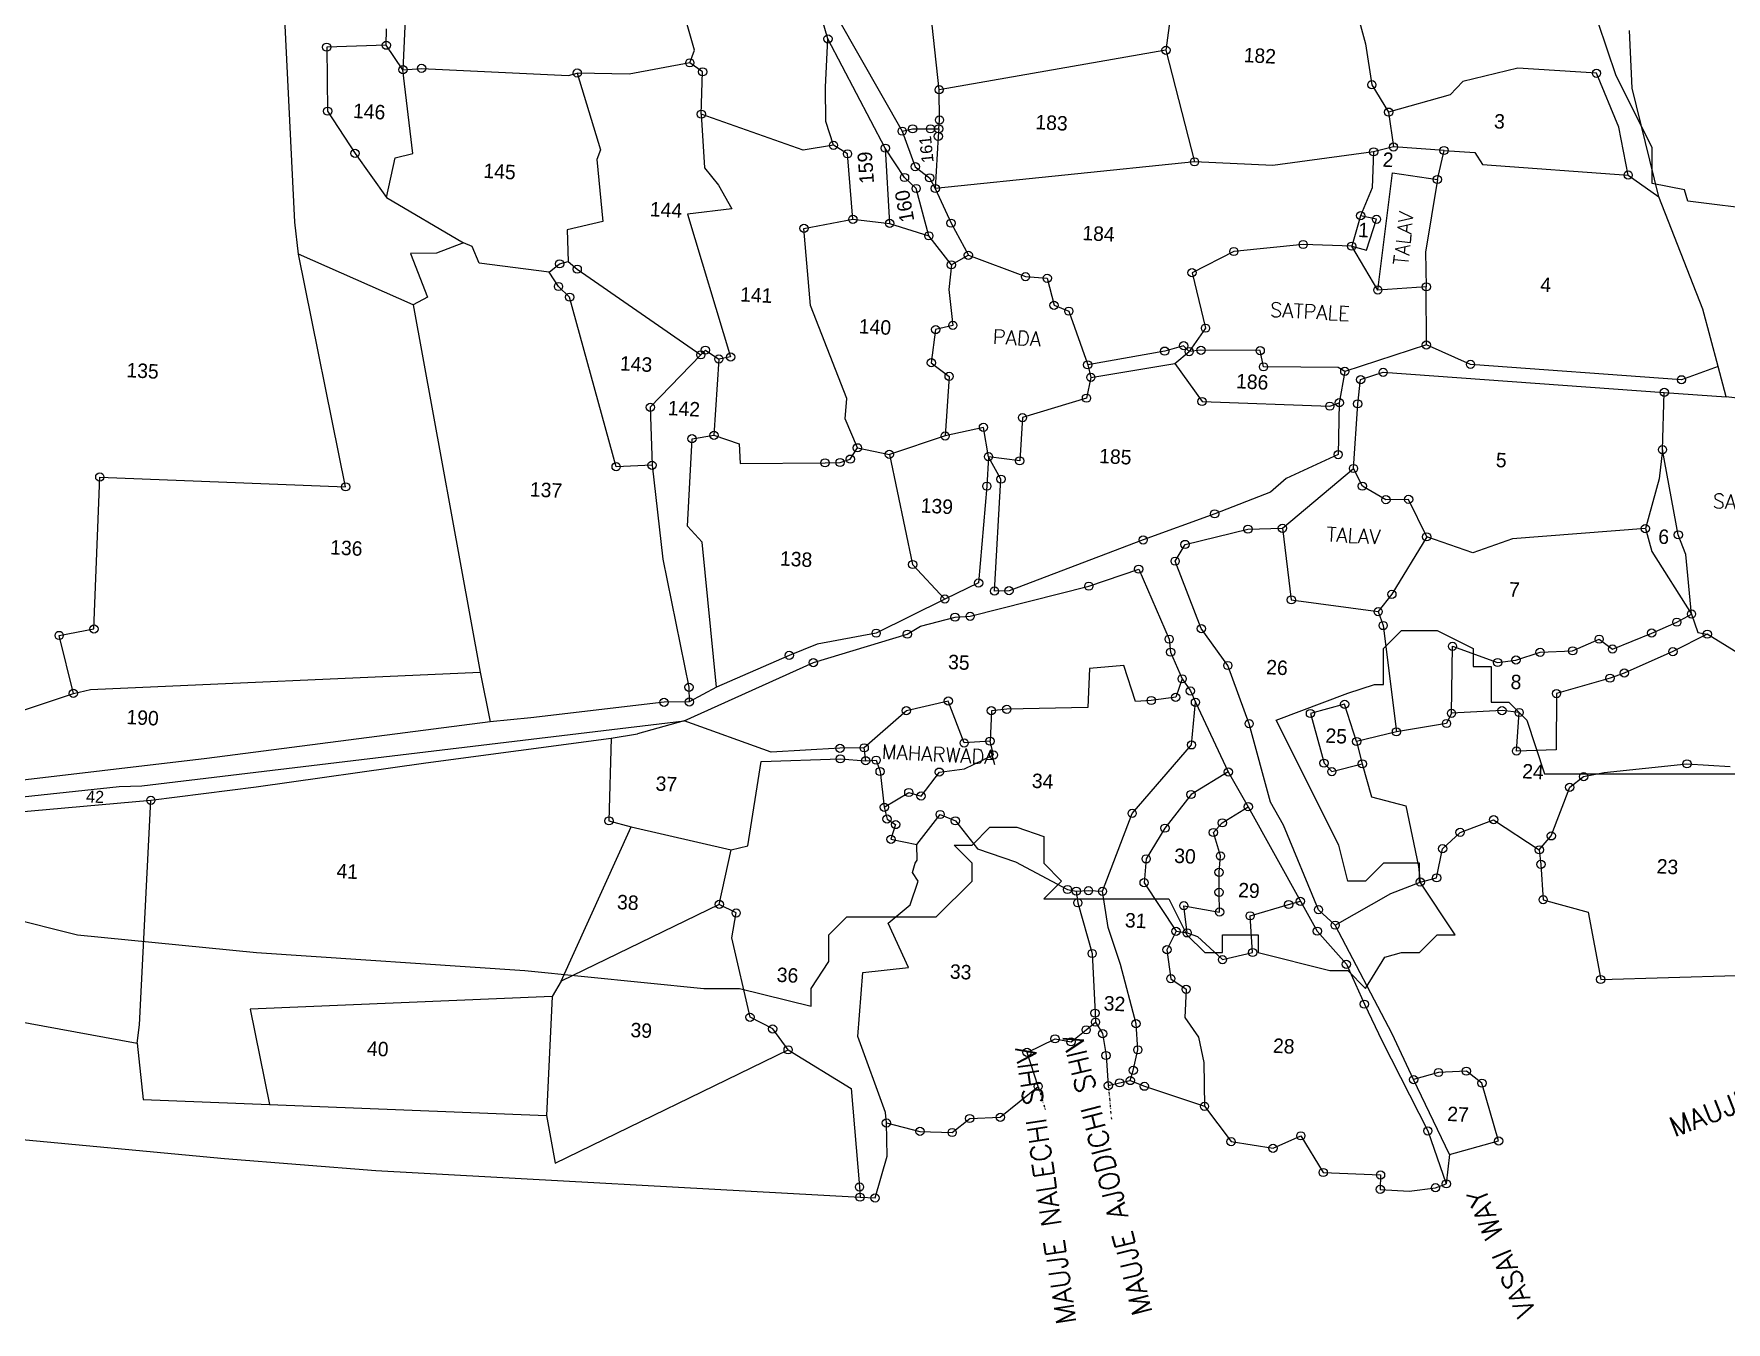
# Model space of a CAD drawing. Header units: metres. Extents: x 264236 to 267565, y 2149535 to 2151154.
# Drawn here: x 265689 to 266734, y 2149755 to 2150551 of the extents above; entities that cross this region are included whole.
import ezdxf

# ---------------------------------------------------------------- set-up
doc = ezdxf.new("R2010")
doc.units = ezdxf.units.M
doc.header["$LTSCALE"] = 0.3
doc.linetypes.add('DIVIDE', pattern=[1.25, 0.5, -0.25, 0, -0.25, 0, -0.25])
for name, color, linetype in [('OFF', 1, 'Continuous'), ('POLY_PARCEL', 6, 'Continuous'), ('POLY_ROAD', 30, 'Continuous'), ('POLY_WATER', 4, 'Continuous'), ('SYM_STONE', 1, 'Continuous'), ('TEXT_MAPIN', 7, 'Continuous'), ('TEXT_MAPOUT', 7, 'Continuous'), ('TEXT_PARCEL', 7, 'Continuous'), ('V_BOUND_LINE', 7, 'Continuous'), ('V_DIVIDE_LINE', 7, 'DIVIDE'), ('VILLAGE BOUNDRY', 1, 'Continuous')]:
    doc.layers.add(name, color=color, linetype=linetype)
doc.styles.get("Standard").update_dxf_attribs({"font": 'simplex.shx'})
doc.styles.add('TEXT_MAP', font='', dxfattribs={"height": 1.8})
doc.styles.get('TEXT_MAP').set_extended_font_data('Kruti Dev 050')

msp = doc.modelspace()

# ---------------------------------------------------------------- linework, layer by layer
at = {"layer": 'OFF'}
for p, q in [((265917.3, 2150528.5), (265907, 2150543.6)), ((266673.8, 2150463.4), (266692.7, 2150450)), ((266091, 2150126.4), (266062.2, 2150118.3)), ((266144.7, 2150107.1), (266091, 2150126.4)), ((266563.5, 2149858.5), (266561.5, 2149840.4))]:
    msp.add_line(p, q, dxfattribs=at)
at = {"layer": 'POLY_PARCEL'}
for p, q in [((266248.4, 2150516.1), (266238.3, 2150610.5)), ((266494.2, 2150609.4), (266511.5, 2150544.4)), ((266097.4, 2150540.5), (266084.8, 2150584.1)), ((265850.5, 2150434.3), (265844.3, 2150559.9)), ((266392.1, 2150568), (266388.4, 2150540.5)), ((266178.1, 2150517.6), (266179.7, 2150547.5)), ((265907, 2150543.6), (265870.2, 2150542.4)), ((265870.2, 2150542.4), (265870.8, 2150502.9)), ((266094.4, 2150532.7), (266097.4, 2150540.5)), ((266388.4, 2150540.5), (266248.4, 2150516.1)), ((266388.4, 2150540.5), (266406, 2150471.6)), ((266511.5, 2150544.4), (266515.5, 2150519.2)), ((265917.3, 2150528.5), (265928.8, 2150529.3)), ((265923.3, 2150476.7), (265917.3, 2150528.5)), ((265928.8, 2150529.3), (266019.5, 2150525)), ((266019.5, 2150525), (266024.9, 2150526.4)), ((266056.9, 2150525.8), (266024.9, 2150526.4)), ((266024.9, 2150526.4), (266039.3, 2150479.1)), ((266094.4, 2150532.7), (266056.9, 2150525.8)), ((266102.3, 2150527.2), (266094.4, 2150532.7)), ((266101.5, 2150501), (266102.3, 2150527.2)), ((266605.7, 2150529.4), (266571.6, 2150521.3)), ((266654.2, 2150526.3), (266605.7, 2150529.4)), ((266668, 2150493), (266654.2, 2150526.3)), ((266178.4, 2150496.4), (266178.1, 2150517.6)), ((266248.6, 2150497.4), (266248.4, 2150516.1)), ((266515.5, 2150519.2), (266525.9, 2150502.3)), ((266571.6, 2150521.3), (266563.8, 2150513)), ((266563.8, 2150513), (266525.9, 2150502.3)), ((265870.8, 2150502.9), (265887.7, 2150476.8)), ((266164.3, 2150478.8), (266101.5, 2150501)), ((266101.5, 2150501), (266103.4, 2150467.9)), ((266183.1, 2150481.8), (266178.4, 2150496.4)), ((266248.1, 2150492), (266248.6, 2150497.4)), ((266525.9, 2150502.3), (266528.9, 2150480.8)), ((266225.5, 2150490.5), (266232, 2150492)), ((266232, 2150492), (266243, 2150492)), ((266243, 2150492), (266248.1, 2150492)), ((266247.8, 2150487.3), (266246, 2150455.1)), ((266248.1, 2150492), (266247.8, 2150487.3)), ((266673.8, 2150463.4), (266668, 2150493)), ((265887.7, 2150476.8), (265907.1, 2150449.6)), ((265907.1, 2150449.6), (265912.4, 2150474)), ((265912.4, 2150474), (265923.3, 2150476.7)), ((266039.3, 2150479.1), (266037, 2150473)), ((266183.1, 2150481.8), (266164.3, 2150478.8)), ((266191.8, 2150476.5), (266183.1, 2150481.8)), ((266195.1, 2150436.1), (266191.8, 2150476.5)), ((266215.1, 2150480), (266217.8, 2150433.6)), ((266516.6, 2150477.8), (266454.4, 2150469.4)), ((266516.6, 2150477.8), (266515.7, 2150455.6)), ((266528.9, 2150480.8), (266516.6, 2150477.8)), ((266560.1, 2150478.6), (266528.9, 2150480.8)), ((266556, 2150460.7), (266560.1, 2150478.6)), ((266560.1, 2150478.6), (266579.1, 2150477.3)), ((266579.1, 2150477.3), (266583.8, 2150470)), ((266037, 2150473), (266040.8, 2150434.7)), ((266103.4, 2150467.9), (266112.1, 2150457.2)), ((266406, 2150471.6), (266246, 2150455.1)), ((266454.4, 2150469.4), (266406, 2150471.6)), ((266583.8, 2150470), (266673.8, 2150463.4)), ((266112.1, 2150457.2), (266120.3, 2150442.6)), ((266515.7, 2150455.6), (266508.6, 2150438.3)), ((265907.1, 2150449.6), (265954.6, 2150421.5)), ((266120.3, 2150442.6), (266093, 2150439.2)), ((265852.7, 2150414.5), (265850.5, 2150434.3)), ((266040.8, 2150434.7), (266018.6, 2150429.6)), ((266093, 2150439.2), (266119.6, 2150351.1)), ((266164.9, 2150430.5), (266195.1, 2150436.1)), ((266195.1, 2150436.1), (266217.8, 2150433.6)), ((266217.8, 2150433.6), (266242, 2150425.9)), ((266508.6, 2150438.3), (266503.1, 2150419.5)), ((266518.4, 2150436.1), (266508.6, 2150438.3)), ((266512.3, 2150417), (266518.4, 2150436.1)), ((266018.6, 2150429.6), (266019.3, 2150410)), ((266168.9, 2150382.9), (266164.9, 2150430.5)), ((265881.9, 2150270.9), (265852.7, 2150414.5)), ((265923.5, 2150383.3), (265852.7, 2150414.5)), ((265938, 2150415.1), (265922, 2150414.9)), ((265922, 2150414.9), (265932.5, 2150388)), ((265954.6, 2150421.5), (265938, 2150415.1)), ((265960.1, 2150419.3), (265954.6, 2150421.5)), ((265964.4, 2150409.1), (265960.1, 2150419.3)), ((266266.4, 2150413.9), (266301.7, 2150400.7)), ((266430.3, 2150416.2), (266404.5, 2150403.1)), ((266473.1, 2150420.5), (266430.3, 2150416.2)), ((266503.1, 2150419.5), (266473.1, 2150420.5)), ((266503.1, 2150419.5), (266512.3, 2150417)), ((266519.2, 2150392.4), (266503.1, 2150419.5)), ((266007.6, 2150403.5), (265964.4, 2150409.1)), ((266007.6, 2150403.5), (266014, 2150408.6)), ((266013.3, 2150394.6), (266007.6, 2150403.5)), ((266014, 2150408.6), (266019.3, 2150410)), ((266019.3, 2150410), (266024.9, 2150405.3)), ((266024.9, 2150405.3), (266101.2, 2150352.4)), ((266255.9, 2150408), (266254.4, 2150392.8)), ((266404.5, 2150403.1), (266412.8, 2150368.9)), ((266020.2, 2150388), (266013.3, 2150394.6)), ((266254.4, 2150392.8), (266256.8, 2150370.6)), ((266301.7, 2150400.7), (266315.1, 2150399.7)), ((266315.1, 2150399.7), (266319.3, 2150383)), ((266549.2, 2150358.5), (266549.1, 2150394.4)), ((265932.5, 2150388), (265923.5, 2150383.3)), ((265923.5, 2150383.3), (265964.9, 2150156.5)), ((266048.9, 2150283.3), (266020.2, 2150388)), ((266191.4, 2150325.5), (266168.9, 2150382.9)), ((266319.3, 2150383), (266328.4, 2150379.4)), ((266256.8, 2150370.6), (266246.2, 2150368)), ((266328.4, 2150379.4), (266340.1, 2150346.2)), ((266246.2, 2150368), (266243.5, 2150347.5)), ((266412.8, 2150368.9), (266402.7, 2150354.4)), ((266101.2, 2150352.4), (266070, 2150320)), ((266101.2, 2150352.4), (266104, 2150355.3)), ((266104, 2150355.3), (266112.3, 2150349.8)), ((266112.3, 2150349.8), (266109.3, 2150302.7)), ((266119.6, 2150351.1), (266112.3, 2150349.8)), ((266387.6, 2150354.7), (266340.1, 2150346.2)), ((266399.3, 2150358), (266387.6, 2150354.7)), ((266393.9, 2150347), (266402.7, 2150354.4)), ((266402.7, 2150354.4), (266399.3, 2150358)), ((266410, 2150355.2), (266402.7, 2150354.4)), ((266446.6, 2150355), (266410, 2150355.2)), ((266448.6, 2150345), (266446.6, 2150355)), ((266243.5, 2150347.5), (266254.5, 2150339.1)), ((266254.5, 2150339.1), (266252.1, 2150302.3)), ((266342, 2150338.5), (266339.3, 2150325.6)), ((266340.1, 2150346.2), (266342, 2150338.5)), ((266342, 2150338.5), (266393.9, 2150347)), ((266393.9, 2150347), (266410.7, 2150323.6)), ((266494.7, 2150344.6), (266448.6, 2150345)), ((266498.8, 2150342.2), (266494.7, 2150344.6)), ((266070, 2150320), (266071.1, 2150284.2)), ((266190.4, 2150312.9), (266191.4, 2150325.5)), ((266339.3, 2150325.6), (266299.8, 2150313.6)), ((266410.7, 2150323.6), (266489.6, 2150320.7)), ((266489.6, 2150320.7), (266495.4, 2150322.8)), ((266197.9, 2150295), (266190.4, 2150312.9)), ((266275.7, 2150307.6), (266252.1, 2150302.3)), ((266278.8, 2150289.5), (266275.7, 2150307.6)), ((266299.8, 2150313.6), (266298.1, 2150286.9)), ((266093, 2150246.5), (266095.8, 2150300.6)), ((266095.8, 2150300.6), (266109.3, 2150302.7)), ((266109.3, 2150302.7), (266124.8, 2150297.4)), ((266124.8, 2150297.4), (266125.6, 2150285.3)), ((266252.1, 2150302.3), (266217.6, 2150290.9)), ((266177.9, 2150285.7), (266187.2, 2150285.9)), ((266187.2, 2150285.9), (266193.5, 2150288)), ((266193.5, 2150288), (266197.9, 2150295)), ((266197.9, 2150295), (266217.6, 2150290.9)), ((266217.6, 2150290.9), (266232, 2150222.9)), ((266298.1, 2150286.9), (266278.8, 2150289.5)), ((266695, 2150293.8), (266693, 2150275.8)), ((265726.5, 2150183.1), (265730.1, 2150276.9)), ((265730.1, 2150276.9), (265881.9, 2150270.9)), ((266071.1, 2150284.2), (266048.9, 2150283.3)), ((266071.1, 2150284.2), (266077.7, 2150226.3)), ((266125.6, 2150285.3), (266177.9, 2150285.7)), ((266693, 2150275.8), (266684.4, 2150245.1)), ((266102.1, 2150236.7), (266093, 2150246.5)), ((266684.4, 2150245.1), (266602.3, 2150238.8)), ((266684.4, 2150245.1), (266688.3, 2150230.9)), ((266110.8, 2150147.1), (266102.1, 2150236.7)), ((266577.9, 2150230.2), (266549.4, 2150240)), ((266602.3, 2150238.8), (266577.9, 2150230.2)), ((266077.7, 2150226.3), (266093.9, 2150147.1)), ((266688.3, 2150230.9), (266712.9, 2150192.3)), ((266232, 2150222.9), (266251.9, 2150201.6)), ((266519.4, 2150193.8), (266522.5, 2150185.2)), ((266703.8, 2150187.3), (266712.9, 2150192.3)), ((265705, 2150179.1), (265726.5, 2150183.1)), ((266522.5, 2150185.2), (266530.7, 2150119.6)), ((266688.3, 2150180.6), (266703.8, 2150187.3)), ((265713.8, 2150143.3), (265705, 2150179.1)), ((266564.7, 2150131), (266565.3, 2150172.4)), ((266565.3, 2150172.4), (266593.2, 2150162.4)), ((266639.5, 2150169.6), (266655.9, 2150176.8)), ((266655.9, 2150176.8), (266664.1, 2150170.7)), ((266664.1, 2150170.7), (266688.3, 2150180.6)), ((266722.6, 2150179.9), (266701.4, 2150169.1)), ((266362.4, 2150160.6), (266341.2, 2150158.6)), ((266369.6, 2150138.2), (266362.4, 2150160.6)), ((266593.2, 2150162.4), (266604.5, 2150163.9)), ((266604.5, 2150163.9), (266619.4, 2150168.7)), ((266619.4, 2150168.7), (266639.5, 2150169.6)), ((266701.4, 2150169.1), (266671.4, 2150155.9)), ((265724.4, 2150145.8), (265964.9, 2150156.5)), ((265964.9, 2150156.5), (265971.1, 2150125.7)), ((266341.2, 2150158.6), (266340.2, 2150134.7)), ((266398.4, 2150152.3), (266394.4, 2150140.9)), ((266662.6, 2150152.7), (266629.5, 2150143.2)), ((266671.4, 2150155.9), (266662.6, 2150152.7)), ((265644.1, 2150120.1), (265713.8, 2150143.3)), ((265713.8, 2150143.3), (265724.4, 2150145.8)), ((266093.9, 2150147.1), (266094.1, 2150138)), ((266394.4, 2150140.9), (266379.3, 2150138.9)), ((266629.5, 2150143.2), (266629.4, 2150108.4)), ((266228.1, 2150132.6), (266202.1, 2150109.7)), ((266254, 2150138.6), (266228.1, 2150132.6)), ((266263.8, 2150112.7), (266254, 2150138.6)), ((266280.6, 2150132.6), (266279.8, 2150113.8)), ((266290.1, 2150133.5), (266280.6, 2150132.6)), ((266340.2, 2150134.7), (266290.1, 2150133.5)), ((266379.3, 2150138.9), (266369.6, 2150138.2)), ((266404.2, 2150111.5), (266406.6, 2150137.8)), ((266498.7, 2150136.6), (266477.6, 2150130.9)), ((266477.6, 2150130.9), (266486, 2150100.2)), ((266506.1, 2150113.6), (266498.7, 2150136.6)), ((266564.7, 2150131), (266561.6, 2150124.7)), ((266595.9, 2150132.7), (266564.7, 2150131)), ((266606.5, 2150131.5), (266595.9, 2150132.7)), ((266604.8, 2150107.7), (266606.5, 2150131.5)), ((266530.7, 2150119.6), (266506.1, 2150113.6)), ((266561.6, 2150124.7), (266530.7, 2150119.6)), ((265931.5, 2150100.5), (266045.9, 2150115.7)), ((266045.9, 2150115.7), (266044.5, 2150064.6)), ((266045.9, 2150115.7), (266062.2, 2150118.3)), ((266187.1, 2150109.4), (266144.7, 2150107.1)), ((266202.1, 2150109.7), (266187.1, 2150109.4)), ((266203, 2150101.7), (266202.1, 2150109.7)), ((266279.8, 2150113.8), (266263.8, 2150112.7)), ((266281.9, 2150105.3), (266279.8, 2150113.8)), ((266367.5, 2150069.2), (266404.2, 2150111.5)), ((266506.1, 2150113.6), (266509.6, 2150099.8)), ((266629.4, 2150108.4), (266604.8, 2150107.7)), ((265826.6, 2150085.7), (265931.5, 2150100.5)), ((266130.2, 2150049.1), (266138.4, 2150101.3)), ((266138.4, 2150101.3), (266187.3, 2150102.9)), ((266187.3, 2150102.9), (266203, 2150101.7)), ((266203, 2150101.7), (266209.5, 2150102.1)), ((266209.5, 2150102.1), (266211.9, 2150095.1)), ((266264, 2150096.7), (266281.9, 2150105.3)), ((266486, 2150100.2), (266490.8, 2150095)), ((266490.8, 2150095), (266509.6, 2150099.8)), ((266509.6, 2150099.8), (266515.3, 2150079.4)), ((266658.9, 2150094.5), (266710.1, 2150099.8)), ((266710.1, 2150099.8), (266736.8, 2150098.2)), ((266211.9, 2150095.1), (266214.5, 2150073)), ((266237.2, 2150079.9), (266248.5, 2150094.7)), ((266248.5, 2150094.7), (266264, 2150096.7)), ((266426.9, 2150094.8), (266403.9, 2150080.9)), ((266637.7, 2150085.3), (266646.3, 2150091.9)), ((266646.3, 2150091.9), (266658.9, 2150094.5)), ((265550.2, 2150058.6), (265761.6, 2150077.3)), ((265754.7, 2149938.6), (265761.6, 2150077.3)), ((265761.6, 2150077.3), (265826.6, 2150085.7)), ((266214.5, 2150073), (266229.6, 2150082.1)), ((266229.6, 2150082.1), (266237.2, 2150079.9)), ((266403.9, 2150080.9), (266387.8, 2150060.1)), ((266515.3, 2150079.4), (266536.4, 2150073.8)), ((266626.3, 2150055.3), (266637.7, 2150085.3)), ((266214.5, 2150073), (266216.2, 2150065.7)), ((266234.6, 2150050), (266249, 2150068.5)), ((266249, 2150068.5), (266258.4, 2150064.6)), ((266349.2, 2150021.1), (266367.5, 2150069.2)), ((266423.2, 2150063.4), (266439.2, 2150073.3)), ((266536.4, 2150073.8), (266544.3, 2150036.4)), ((266015, 2149965.5), (266058.1, 2150060.8)), ((266044.5, 2150064.6), (266058.1, 2150060.8)), ((266058.1, 2150060.8), (266119.9, 2150046.6)), ((266216.2, 2150065.7), (266221.5, 2150062.3)), ((266221.5, 2150062.3), (266218.6, 2150053.2)), ((266258.4, 2150064.6), (266272, 2150047.4)), ((266387.8, 2150060.1), (266376.2, 2150041.1)), ((266417.7, 2150057.4), (266423.2, 2150063.4)), ((266422.1, 2150042.9), (266417.7, 2150057.4)), ((266112.6, 2150013), (266119.9, 2150046.6)), ((266119.9, 2150046.6), (266130.2, 2150049.1)), ((266218.6, 2150053.2), (266234.6, 2150050)), ((266234.7, 2150040.3), (266234.6, 2150050)), ((266272, 2150047.4), (266295.6, 2150039.3)), ((266618.9, 2150046.7), (266626.3, 2150055.3)), ((266231.9, 2150032.6), (266233.5, 2150038.4)), ((266233.5, 2150038.4), (266234.7, 2150040.3)), ((266295.6, 2150039.3), (266327.6, 2150022.2)), ((266376.2, 2150041.1), (266374.9, 2150026.4)), ((266421.2, 2150032.8), (266422.1, 2150042.9)), ((266544.3, 2150036.4), (266545.4, 2150026.8)), ((266230.5, 2150012.8), (266235.4, 2150027.3)), ((266235.4, 2150027.3), (266231.9, 2150032.6)), ((266374.9, 2150026.4), (266394.6, 2149996.4)), ((266421.2, 2150020.5), (266421.2, 2150032.8)), ((266327.6, 2150022.2), (266333, 2150021.2)), ((266333, 2150021.2), (266340.6, 2150021.5)), ((266333, 2150021.2), (266334, 2150014)), ((266340.6, 2150021.5), (266349.2, 2150021.1)), ((266352.8, 2149998.7), (266349.2, 2150021.1)), ((266421.5, 2150008.3), (266421.2, 2150020.5)), ((266464.1, 2150012.9), (266471.4, 2150014.9)), ((266112.6, 2150013), (266015, 2149965.5)), ((266123, 2150007.7), (266112.6, 2150013)), ((266120.3, 2149992.3), (266123, 2150007.7)), ((266216.8, 2150001.4), (266230.5, 2150012.8)), ((266334, 2150014), (266342.8, 2149982.7)), ((266401.5, 2149995.4), (266399.4, 2150012.2)), ((266399.4, 2150012.2), (266421.5, 2150008.3)), ((266440.4, 2150005.9), (266464.1, 2150012.9)), ((266441.9, 2149983.3), (266440.4, 2150005.9)), ((266229.5, 2149974), (266216.8, 2150001.4)), ((266360.4, 2149975.9), (266352.8, 2149998.7)), ((266394.6, 2149996.4), (266389, 2149985)), ((266394.6, 2149996.4), (266401.5, 2149995.4)), ((266401.5, 2149995.4), (266407.8, 2149993.2)), ((266131.6, 2149943.3), (266120.3, 2149992.3)), ((266389, 2149985), (266391.4, 2149967.1)), ((266407.8, 2149993.2), (266423.3, 2149978.9)), ((266423.3, 2149978.9), (266441.9, 2149983.3)), ((266201.2, 2149971), (266229.5, 2149974)), ((266342.8, 2149982.7), (266344.6, 2149945.8)), ((266369.9, 2149939.3), (266360.4, 2149975.9)), ((265561, 2149962.7), (265753.2, 2149927.3)), ((266015, 2149965.5), (266009.5, 2149956.2)), ((266198.1, 2149931.4), (266201.2, 2149971)), ((266391.4, 2149967.1), (266400.9, 2149960.6)), ((266009.5, 2149956.2), (265823, 2149948.2)), ((266009.5, 2149956.2), (266005.9, 2149882.7)), ((266400.9, 2149960.6), (266400, 2149943.2)), ((265823, 2149948.2), (265834.8, 2149889.5)), ((266145.6, 2149936.1), (266131.6, 2149943.3)), ((266344.6, 2149945.8), (266344.9, 2149940.3)), ((266400, 2149943.2), (266408.5, 2149931)), ((265753.2, 2149927.3), (265754.7, 2149938.6)), ((266155.1, 2149923.2), (266145.6, 2149936.1)), ((266215.3, 2149884.5), (266198.1, 2149931.4)), ((266371, 2149923.2), (266369.9, 2149939.3)), ((266408.5, 2149931), (266411.8, 2149915.3)), ((265753.2, 2149927.3), (265756.9, 2149892.5)), ((266011.3, 2149853.2), (266155.1, 2149923.2)), ((266155.1, 2149923.2), (266194.1, 2149899.2)), ((266368.2, 2149910.5), (266371, 2149923.2)), ((266366.4, 2149904.2), (266368.2, 2149910.5)), ((266411.8, 2149915.3), (266412.2, 2149888.3)), ((265756.9, 2149892.5), (265834.8, 2149889.5)), ((265834.8, 2149889.5), (266005.9, 2149882.7)), ((266194.1, 2149899.2), (266199.2, 2149838.5)), ((266005.9, 2149882.7), (266011.3, 2149853.2)), ((266215.8, 2149878), (266215.3, 2149884.5)), ((266199.2, 2149838.5), (266199.5, 2149832.2))]:
    msp.add_line(p, q, dxfattribs=at)
at = {"layer": 'POLY_ROAD'}
for p, q in [((265921.6, 2150626.6), (265917.3, 2150528.5)), ((266179.7, 2150547.5), (266158, 2150623)), ((266186.3, 2150559.5), (266225.5, 2150490.5)), ((265907, 2150543.6), (265907.2, 2150553.8)), ((266215.1, 2150480), (266179.7, 2150547.5)), ((266225.5, 2150490.5), (266233.6, 2150468.6)), ((266227, 2150461.9), (266215.1, 2150480)), ((266233.6, 2150468.6), (266242.5, 2150461.7)), ((266234.2, 2150455.1), (266227, 2150461.9)), ((266242, 2150425.9), (266234.2, 2150455.1)), ((266242.5, 2150461.7), (266246, 2150455.1)), ((266246, 2150455.1), (266255.7, 2150433.7)), ((266255.7, 2150433.7), (266266.4, 2150413.9)), ((266255.9, 2150408), (266242, 2150425.9)), ((266266.4, 2150413.9), (266255.9, 2150408)), ((266549.2, 2150358.5), (266498.8, 2150342.2)), ((266576.4, 2150346.5), (266549.2, 2150358.5)), ((266498.8, 2150342.2), (266495.4, 2150322.8)), ((266508.6, 2150337.1), (266522.5, 2150341.6)), ((266522.5, 2150341.6), (266696.1, 2150329.2)), ((266706.7, 2150337), (266576.4, 2150346.5)), ((266729.3, 2150345.1), (266706.7, 2150337)), ((266506.8, 2150322.1), (266508.6, 2150337.1)), ((266495.4, 2150322.8), (266494.7, 2150290.8)), ((266504.2, 2150282.2), (266506.8, 2150322.1)), ((266278.8, 2150289.5), (266277.8, 2150271.3)), ((266286.5, 2150275.6), (266278.8, 2150289.5)), ((266494.7, 2150290.8), (266462.6, 2150276)), ((266282.5, 2150206.5), (266286.5, 2150275.6)), ((266462.6, 2150276), (266452.9, 2150267.5)), ((266277.8, 2150271.3), (266272.7, 2150211.5)), ((266452.9, 2150267.5), (266418.5, 2150254.2)), ((266418.5, 2150254.2), (266374.3, 2150238.1)), ((266400.2, 2150235.3), (266439, 2150244.7)), ((266439, 2150244.7), (266460.3, 2150245.3)), ((266374.3, 2150238.1), (266291.5, 2150206.7)), ((266394.1, 2150225), (266400.2, 2150235.3)), ((266410.2, 2150183.3), (266394.1, 2150225)), ((266340.8, 2150209.5), (266371.6, 2150220)), ((266371.6, 2150220), (266390.4, 2150176.8)), ((266272.7, 2150211.5), (266251.9, 2150201.6)), ((266267.5, 2150190.9), (266340.8, 2150209.5)), ((266291.5, 2150206.7), (266282.5, 2150206.5)), ((266251.9, 2150201.6), (266209.5, 2150180.5)), ((266228.7, 2150179.9), (266236.9, 2150184.9)), ((266236.9, 2150184.9), (266258.2, 2150190.4)), ((266258.2, 2150190.4), (266267.5, 2150190.9)), ((266426.6, 2150160.5), (266410.2, 2150183.3)), ((266173, 2150173.8), (266155.8, 2150166.8)), ((266170.7, 2150162.3), (266228.7, 2150179.9)), ((266209.5, 2150180.5), (266173, 2150173.8)), ((266390.4, 2150176.8), (266391.3, 2150168.8)), ((266091, 2150126.4), (266170.7, 2150162.3)), ((266155.8, 2150166.8), (266110.8, 2150147.1)), ((266391.3, 2150168.8), (266398.4, 2150152.3)), ((266398.4, 2150152.3), (266403.5, 2150144.8)), ((266439.8, 2150124.6), (266426.6, 2150160.5)), ((266110.8, 2150147.1), (266094.1, 2150138)), ((266403.5, 2150144.8), (266406.6, 2150137.8)), ((266078.5, 2150137.8), (265996.2, 2150128.3)), ((266094.1, 2150138), (266078.5, 2150137.8)), ((266406.6, 2150137.8), (266426.9, 2150094.8)), ((265756.1, 2150086.2), (266091, 2150126.4)), ((265971.1, 2150125.7), (265796.3, 2150103)), ((265996.2, 2150128.3), (265971.1, 2150125.7)), ((266453, 2150076.1), (266439.8, 2150124.6)), ((265796.3, 2150103), (265545.2, 2150073.7)), ((266426.9, 2150094.8), (266439.2, 2150073.3)), ((265549.2, 2150065.1), (265742, 2150085.9)), ((265742, 2150085.9), (265756.1, 2150086.2)), ((266439.2, 2150073.3), (266471.4, 2150014.9)), ((266460.9, 2150062), (266453, 2150076.1)), ((266482.6, 2150009.7), (266460.9, 2150062)), ((266471.4, 2150014.9), (266481.8, 2149996.5)), ((266492.9, 2150000.2), (266482.6, 2150009.7)), ((266481.8, 2149996.5), (266499.8, 2149976)), ((266499.8, 2149976), (266510.9, 2149951.4)), ((266510.9, 2149951.4), (266521.8, 2149928.5)), ((266521.8, 2149928.5), (266550.1, 2149873.1)), ((266563.5, 2149858.5), (266541.3, 2149904.8)), ((266550.1, 2149873.1), (266561.5, 2149840.4))]:
    msp.add_line(p, q, dxfattribs=at)
at = {"layer": 'POLY_WATER'}
for p, q in [((266519.2, 2150392.4), (266528.3, 2150464.8)), ((266528.3, 2150464.8), (266556, 2150460.7)), ((266556, 2150460.7), (266548.6, 2150415.8)), ((266548.6, 2150415.8), (266549.1, 2150394.4)), ((266549.1, 2150394.4), (266519.2, 2150392.4)), ((266695, 2150293.8), (266696.1, 2150329.2)), ((266696.1, 2150329.2), (266734.2, 2150326.5)), ((266704.7, 2150241.2), (266695, 2150293.8)), ((266460.3, 2150245.3), (266504.2, 2150282.2)), ((266509.7, 2150271.3), (266504.2, 2150282.2)), ((266524.2, 2150262.9), (266509.7, 2150271.3)), ((266538.2, 2150263.1), (266524.2, 2150262.9)), ((266549.4, 2150240), (266538.2, 2150263.1)), ((266460.3, 2150245.3), (266465.8, 2150201.1)), ((266549.4, 2150240), (266527.9, 2150204.5)), ((266709.4, 2150229), (266704.7, 2150241.2)), ((266712.9, 2150192.3), (266709.4, 2150229)), ((266527.9, 2150204.5), (266519.4, 2150193.8)), ((266465.8, 2150201.1), (266519.4, 2150193.8)), ((266712.9, 2150192.3), (266716.8, 2150180.9)), ((266716.8, 2150180.9), (266722.6, 2150179.9)), ((266764.3, 2150154), (266722.6, 2150179.9))]:
    msp.add_line(p, q, dxfattribs=at)
at = {"layer": 'SYM_STONE'}
for centre in [(266179.7, 2150547.5), (265870.2, 2150542.4), (265907, 2150543.6), (266388.4, 2150540.5), (265917.3, 2150528.5), (265928.8, 2150529.3), (266024.9, 2150526.4), (266094.4, 2150532.7), (266102.3, 2150527.2), (266654.2, 2150526.3), (266248.4, 2150516.1), (266515.5, 2150519.2), (265870.8, 2150502.9), (266101.5, 2150501), (266248.6, 2150497.4), (266525.9, 2150502.3), (266225.5, 2150490.5), (266232, 2150492), (266243, 2150492), (266247.8, 2150487.3), (266248.1, 2150492), (265887.7, 2150476.8), (266183.1, 2150481.8), (266191.8, 2150476.5), (266215.1, 2150480), (266406, 2150471.6), (266516.6, 2150477.8), (266528.9, 2150480.8), (266560.1, 2150478.6), (266227, 2150461.9), (266233.6, 2150468.6), (266242.5, 2150461.7), (266673.8, 2150463.4), (266234.2, 2150455.1), (266246, 2150455.1), (266556, 2150460.7), (266164.9, 2150430.5), (266195.1, 2150436.1), (266217.8, 2150433.6), (266255.7, 2150433.7), (266508.6, 2150438.3), (266518.4, 2150436.1), (266242, 2150425.9), (266473.1, 2150420.5), (266503.1, 2150419.5), (266266.4, 2150413.9), (266430.3, 2150416.2), (266014, 2150408.6), (266024.9, 2150405.3), (266255.9, 2150408), (266301.7, 2150400.7), (266315.1, 2150399.7), (266404.5, 2150403.1), (266013.3, 2150394.6), (266020.2, 2150388), (266519.2, 2150392.4), (266549.1, 2150394.4), (266319.3, 2150383), (266328.4, 2150379.4), (266246.2, 2150368), (266256.8, 2150370.6), (266412.8, 2150368.9), (266399.3, 2150358), (266549.2, 2150358.5), (266101.2, 2150352.4), (266104, 2150355.3), (266112.3, 2150349.8), (266119.6, 2150351.1), (266243.5, 2150347.5), (266340.1, 2150346.2), (266387.6, 2150354.7), (266402.7, 2150354.4), (266410, 2150355.2), (266446.6, 2150355), (266576.4, 2150346.5), (266254.5, 2150339.1), (266342, 2150338.5), (266448.6, 2150345), (266498.8, 2150342.2), (266508.6, 2150337.1), (266522.5, 2150341.6), (266706.7, 2150337), (266339.3, 2150325.6), (266696.1, 2150329.2), (266070, 2150320), (266410.7, 2150323.6), (266489.6, 2150320.7), (266495.4, 2150322.8), (266506.8, 2150322.1), (266275.7, 2150307.6), (266299.8, 2150313.6), (266095.8, 2150300.6), (266109.3, 2150302.7), (266197.9, 2150295), (266252.1, 2150302.3), (266071.1, 2150284.2), (266177.9, 2150285.7), (266187.2, 2150285.9), (266193.5, 2150288), (266217.6, 2150290.9), (266278.8, 2150289.5), (266298.1, 2150286.9), (266494.7, 2150290.8), (266695, 2150293.8), (265730.1, 2150276.9), (266048.9, 2150283.3), (266286.5, 2150275.6), (266504.2, 2150282.2), (265881.9, 2150270.9), (266277.8, 2150271.3), (266509.7, 2150271.3), (266524.2, 2150262.9), (266538.2, 2150263.1), (266418.5, 2150254.2), (266439, 2150244.7), (266460.3, 2150245.3), (266684.4, 2150245.1), (266374.3, 2150238.1), (266400.2, 2150235.3), (266549.4, 2150240), (266704.7, 2150241.2), (266232, 2150222.9), (266394.1, 2150225), (266272.7, 2150211.5), (266371.6, 2150220), (266251.9, 2150201.6), (266282.5, 2150206.5), (266291.5, 2150206.7), (266340.8, 2150209.5), (266465.8, 2150201.1), (266527.9, 2150204.5), (266258.2, 2150190.4), (266267.5, 2150190.9), (266519.4, 2150193.8), (266712.9, 2150192.3), (265705, 2150179.1), (265726.5, 2150183.1), (266209.5, 2150180.5), (266228.7, 2150179.9), (266410.2, 2150183.3), (266522.5, 2150185.2), (266688.3, 2150180.6), (266703.8, 2150187.3), (266722.6, 2150179.9), (266390.4, 2150176.8), (266391.3, 2150168.8), (266565.3, 2150172.4), (266619.4, 2150168.7), (266639.5, 2150169.6), (266655.9, 2150176.8), (266664.1, 2150170.7), (266701.4, 2150169.1), (266155.8, 2150166.8), (266170.7, 2150162.3), (266426.6, 2150160.5), (266593.2, 2150162.4), (266604.5, 2150163.9), (266398.4, 2150152.3), (266662.6, 2150152.7), (266671.4, 2150155.9), (265713.8, 2150143.3), (266078.5, 2150137.8), (266093.9, 2150147.1), (266094.1, 2150138), (266254, 2150138.6), (266379.3, 2150138.9), (266394.4, 2150140.9), (266403.5, 2150144.8), (266406.6, 2150137.8), (266629.5, 2150143.2), (266228.1, 2150132.6), (266280.6, 2150132.6), (266290.1, 2150133.5), (266477.6, 2150130.9), (266498.7, 2150136.6), (266564.7, 2150131), (266595.9, 2150132.7), (266606.5, 2150131.5), (266439.8, 2150124.6), (266530.7, 2150119.6), (266561.6, 2150124.7), (266187.1, 2150109.4), (266202.1, 2150109.7), (266263.8, 2150112.7), (266279.8, 2150113.8), (266404.2, 2150111.5), (266506.1, 2150113.6), (266604.8, 2150107.7), (266187.3, 2150102.9), (266203, 2150101.7), (266209.5, 2150102.1), (266281.9, 2150105.3), (266486, 2150100.2), (266509.6, 2150099.8), (266710.1, 2150099.8), (266211.9, 2150095.1), (266248.5, 2150094.7), (266426.9, 2150094.8), (266490.8, 2150095), (266637.7, 2150085.3), (266646.3, 2150091.9), (265761.6, 2150077.3), (266229.6, 2150082.1), (266237.2, 2150079.9), (266403.9, 2150080.9), (266044.5, 2150064.6), (266214.5, 2150073), (266216.2, 2150065.7), (266249, 2150068.5), (266258.4, 2150064.6), (266367.5, 2150069.2), (266439.2, 2150073.3), (266590.7, 2150065.3), (266221.5, 2150062.3), (266387.8, 2150060.1), (266417.7, 2150057.4), (266423.2, 2150063.4), (266570, 2150057.5), (266626.3, 2150055.3), (266218.6, 2150053.2), (266559.2, 2150047.4), (266618.9, 2150046.7), (266376.2, 2150041.1), (266421.2, 2150032.8), (266422.1, 2150042.9), (266619.9, 2150037.7), (266327.6, 2150022.2), (266374.9, 2150026.4), (266545.4, 2150026.8), (266555.5, 2150029.4), (266112.6, 2150013), (266333, 2150021.2), (266334, 2150014), (266340.6, 2150021.5), (266349.2, 2150021.1), (266399.4, 2150012.2), (266421.2, 2150020.5), (266464.1, 2150012.9), (266471.4, 2150014.9), (266621.3, 2150015.9), (266123, 2150007.7), (266421.5, 2150008.3), (266440.4, 2150005.9), (266482.6, 2150009.7), (266394.6, 2149996.4), (266401.5, 2149995.4), (266481.8, 2149996.5), (266492.9, 2150000.2), (266342.8, 2149982.7), (266389, 2149985), (266441.9, 2149983.3), (266423.3, 2149978.9), (266499.8, 2149976), (266391.4, 2149967.1), (266400.9, 2149960.6), (266656.8, 2149966.6), (266510.9, 2149951.4), (266131.6, 2149943.3), (266344.6, 2149945.8), (266344.9, 2149940.3), (266369.9, 2149939.3), (266145.6, 2149936.1), (266319.9, 2149930), (266339.1, 2149935.5), (266349.3, 2149933.2), (266155.1, 2149923.2), (266302.6, 2149921.6), (266329.8, 2149928.1), (266351.4, 2149919.7), (266371, 2149923.2), (266368.2, 2149910.5), (266556.7, 2149909.2), (266573.9, 2149910), (266309.5, 2149900.6), (266352.8, 2149901.1), (266359.8, 2149902.8), (266366.4, 2149904.2), (266375.1, 2149900.7), (266541.3, 2149904.8), (266583.5, 2149902.6), (266412.2, 2149888.3), (266215.8, 2149878), (266267.2, 2149880.8), (266286.1, 2149881.5), (266236.5, 2149872.8), (266256.4, 2149872.1), (266428.6, 2149866.5), (266471.7, 2149870.1), (266550.1, 2149873.1), (266593.8, 2149866.9), (266454.5, 2149862.4), (266485.5, 2149847.4), (266520.9, 2149845.9), (266199.2, 2149838.5), (266520.7, 2149837), (266554.8, 2149838), (266561.5, 2149840.4), (266199.5, 2149832.2), (266208.8, 2149831.7)]:
    msp.add_circle(centre, 2.53, dxfattribs=at)
at = {"layer": 'V_BOUND_LINE'}
for p, q in [((266676.2, 2150517.1), (266674.6, 2150552.8)), ((266692.7, 2150450), (266676.2, 2150517.1)), ((266719.8, 2150380.7), (266692.7, 2150450)), ((266729.3, 2150345.1), (266719.8, 2150380.7)), ((266734.2, 2150326.5), (266729.3, 2150345.1)), ((266820.7, 2150315.9), (266734.2, 2150326.5)), ((266559.2, 2150047.4), (266570, 2150057.5)), ((266570, 2150057.5), (266590.7, 2150065.3)), ((266590.7, 2150065.3), (266618.9, 2150046.7)), ((266555.5, 2150029.4), (266559.2, 2150047.4)), ((266618.9, 2150046.7), (266619.9, 2150037.7)), ((266619.9, 2150037.7), (266621.3, 2150015.9)), ((266527.3, 2150019.7), (266545.4, 2150026.8)), ((266545.4, 2150026.8), (266555.5, 2150029.4)), ((266492.9, 2150000.2), (266527.3, 2150019.7)), ((266621.3, 2150015.9), (266649, 2150008.2)), ((266649, 2150008.2), (266656.8, 2149966.6)), ((266528, 2149933), (266492.9, 2150000.2)), ((266656.8, 2149966.6), (266740.5, 2149969.1)), ((266329.8, 2149928.1), (266339.1, 2149935.5)), ((266339.1, 2149935.5), (266344.9, 2149940.3)), ((266344.9, 2149940.3), (266349.3, 2149933.2)), ((266349.3, 2149933.2), (266351.4, 2149919.7)), ((266541.3, 2149904.8), (266528, 2149933)), ((266302.6, 2149921.6), (266319.9, 2149930)), ((266309.5, 2149900.6), (266302.6, 2149921.6)), ((266319.9, 2149930), (266329.8, 2149928.1)), ((266351.4, 2149919.7), (266352.8, 2149901.1)), ((266573.9, 2149910), (266556.7, 2149909.2)), ((266583.5, 2149902.6), (266573.9, 2149910)), ((266286.1, 2149881.5), (266309.5, 2149900.6)), ((266352.8, 2149901.1), (266359.8, 2149902.8)), ((266359.8, 2149902.8), (266366.4, 2149904.2)), ((266366.4, 2149904.2), (266375.1, 2149900.7)), ((266375.1, 2149900.7), (266412.2, 2149888.3)), ((266556.7, 2149909.2), (266541.3, 2149904.8)), ((266593.8, 2149866.9), (266583.5, 2149902.6)), ((266256.4, 2149872.1), (266267.2, 2149880.8)), ((266267.2, 2149880.8), (266286.1, 2149881.5)), ((266412.2, 2149888.3), (266428.6, 2149866.5)), ((265575, 2149877.9), (265807.2, 2149856)), ((266216.3, 2149857.5), (266215.8, 2149878)), ((266215.8, 2149878), (266236.5, 2149872.8)), ((266236.5, 2149872.8), (266256.4, 2149872.1)), ((266454.5, 2149862.4), (266471.7, 2149870.1)), ((266471.7, 2149870.1), (266485.5, 2149847.4)), ((266428.6, 2149866.5), (266454.5, 2149862.4)), ((266563.5, 2149858.5), (266593.8, 2149866.9)), ((265807.2, 2149856), (265900.5, 2149848.7)), ((265900.5, 2149848.7), (266199.5, 2149832.2)), ((266208.8, 2149831.7), (266216.3, 2149857.5)), ((266485.5, 2149847.4), (266520.9, 2149845.9)), ((266520.9, 2149845.9), (266520.7, 2149837)), ((266520.7, 2149837), (266538.6, 2149835.8)), ((266538.6, 2149835.8), (266554.8, 2149838)), ((266554.8, 2149838), (266561.5, 2149840.4)), ((266561.5, 2149840.4), (266561.5, 2149840.4)), ((266199.5, 2149832.2), (266208.8, 2149831.7))]:
    msp.add_line(p, q, dxfattribs=at)
at = {"layer": 'V_DIVIDE_LINE', "ltscale": 10}
for p, q in [((266309.5, 2149900.6), (266314, 2149885.9)), ((266352.8, 2149901.1), (266354.7, 2149880.4))]:
    msp.add_line(p, q, dxfattribs=at)
at = {"layer": 'VILLAGE BOUNDRY'}
for p, q in [((266666.4, 2150524.6), (266655.3, 2150557.7)), ((266688.5, 2150480.4), (266666.4, 2150524.6)), ((266688.5, 2150458.3), (266688.5, 2150480.4)), ((266708.6, 2150454.2), (266688.5, 2150458.3)), ((266710.6, 2150447.2), (266708.6, 2150454.2)), ((266799, 2150436.2), (266710.6, 2150447.2)), ((266522.8, 2150171), (266533.8, 2150182.1)), ((266533.8, 2150182.1), (266555.9, 2150182.1)), ((266555.9, 2150182.1), (266578, 2150171)), ((266522.8, 2150148.9), (266522.8, 2150171)), ((266578, 2150171), (266578, 2150160)), ((266578, 2150160), (266589.1, 2150160)), ((266589.1, 2150160), (266589.1, 2150137.9)), ((266456.5, 2150126.8), (266500.7, 2150143.4)), ((266500.7, 2150143.4), (266517.2, 2150148.9)), ((266517.2, 2150148.9), (266522.8, 2150148.9)), ((266589.1, 2150137.9), (266600.1, 2150137.9)), ((266600.1, 2150137.9), (266611.2, 2150126.8)), ((266495.2, 2150049.5), (266456.5, 2150126.8)), ((266611.2, 2150126.8), (266622.2, 2150093.7)), ((266622.2, 2150093.7), (266743.7, 2150093.7)), ((266268.7, 2150049.5), (266279.7, 2150060.6)), ((266279.7, 2150060.6), (266296.3, 2150060.6)), ((266296.3, 2150060.6), (266312.9, 2150055)), ((266268.7, 2150038.4), (266257.6, 2150049.5)), ((266257.6, 2150049.5), (266268.7, 2150049.5)), ((266312.9, 2150055), (266312.9, 2150038.4)), ((266500.7, 2150027.4), (266495.2, 2150049.5)), ((266268.7, 2150027.4), (266268.7, 2150038.4)), ((266312.9, 2150038.4), (266323.9, 2150027.4)), ((266522.8, 2150038.4), (266511.7, 2150027.4)), ((266544.9, 2150038.4), (266522.8, 2150038.4)), ((266544.9, 2150027.4), (266544.9, 2150038.4)), ((266246.6, 2150005.3), (266268.7, 2150027.4)), ((266323.9, 2150027.4), (266312.9, 2150016.4)), ((266511.7, 2150027.4), (266500.7, 2150027.4)), ((266567, 2149994.3), (266544.9, 2150027.4)), ((266312.9, 2150016.4), (266390.2, 2150016.4)), ((266390.2, 2150016.4), (266401.3, 2149994.3)), ((265672.1, 2150005.3), (265716.3, 2149994.3)), ((266180.3, 2149994.3), (266191.4, 2150005.3)), ((266191.4, 2150005.3), (266246.6, 2150005.3)), ((265716.3, 2149994.3), (265826.8, 2149983.2)), ((266180.3, 2149977.7), (266180.3, 2149994.3)), ((266401.3, 2149994.3), (266412.3, 2149983.2)), ((266423.4, 2149983.2), (266423.4, 2149994.3)), ((266423.4, 2149994.3), (266445.4, 2149994.3)), ((266445.4, 2149994.3), (266445.4, 2149983.2)), ((266544.9, 2149983.2), (266555.9, 2149994.3)), ((266555.9, 2149994.3), (266567, 2149994.3)), ((265826.8, 2149983.2), (265992.5, 2149972.2)), ((266412.3, 2149983.2), (266423.4, 2149983.2)), ((266445.4, 2149983.2), (266489.6, 2149972.2)), ((266523.5, 2149980.5), (266533.8, 2149983.2)), ((266533.8, 2149983.2), (266544.9, 2149983.2)), ((266169.3, 2149961.1), (266180.3, 2149977.7)), ((266511.7, 2149961.1), (266523.5, 2149980.5)), ((265992.5, 2149972.2), (266103, 2149961.1)), ((266489.6, 2149972.2), (266500.7, 2149972.2)), ((266500.7, 2149972.2), (266511.7, 2149961.1)), ((266103, 2149961.1), (266125.1, 2149961.1)), ((266125.1, 2149961.1), (266169.3, 2149950.1)), ((266169.3, 2149950.1), (266169.3, 2149961.1))]:
    msp.add_line(p, q, dxfattribs=at)

# ---------------------------------------------------------------- texts
at = {"layer": 'TEXT_MAPIN'}
for s, height, rotation, p in [('TALAV', 8.92, 84.0305, (266537.8, 2150407.4)), ('SATPALE', 8.92, 357.0461, (266452.4, 2150375.9)), ('PADA', 8.92, 357.0461, (266281.2, 2150359.2)), ('SATPALE TALE', 8.923, 357.0461, (266725.7, 2150257.8)), ('TALAV', 8.92, 357.0461, (266487.3, 2150237.2)), ('MAHARWADA', 8.92, 357.0461, (266212.7, 2150103))]:
    msp.add_text(s, height=height, rotation=rotation, dxfattribs=at).set_placement(p)
at = {"layer": 'TEXT_MAPOUT'}
for s, height, rotation, p in [('MAUJE NALECHI SHIV', 12.394, 21.3305, (266702.3, 2149869)), ('MAUJE NALECHI SHIV', 12.394, 98.4868, (266333.1, 2149754.7)), ('MAUJE AJODICHI SHIV', 12.394, 104.1443, (266380.1, 2149761.2)), ('VASAI WAY', 12.39, 112.4862, (266617.2, 2149761.2))]:
    msp.add_text(s, height=height, rotation=rotation, dxfattribs=at).set_placement(p)
at = {"layer": 'TEXT_PARCEL', "style": 'TEXT_MAP'}
for s, height, rotation, p in [('182', 8.92, 357.0461, (266436.2, 2150533.2)), ('146', 8.92, 357.0461, (265886.3, 2150498.7)), ('183', 8.92, 357.0461, (266307.6, 2150491.8)), ('3', 8.92, 357.0461, (266590.8, 2150492.3)), ('161', 7.44, 95.935, (266245, 2150471.4)), ('159', 8.92, 94.306, (266208.2, 2150458.4)), ('2', 8.92, 357.0461, (266522, 2150468.6)), ('145', 8.92, 357.0461, (265966.8, 2150461.7)), ('160', 8.92, 100.1499, (266233.1, 2150435.2)), ('144', 8.92, 357.0461, (266069.6, 2150438)), ('1', 8.92, 357.0461, (266506.9, 2150425.2)), ('184', 8.92, 357.0461, (266336.6, 2150423.3)), ('141', 8.92, 357.0461, (266125.3, 2150385.4)), ('4', 8.92, 357.0461, (266619.3, 2150391.4)), ('140', 8.92, 357.0461, (266198.6, 2150365.7)), ('143', 8.92, 357.0461, (266051.1, 2150342.8)), ('135', 8.92, 357.0461, (265746.4, 2150338.6)), ('186', 8.92, 357.0461, (266431.5, 2150331.8)), ('142', 8.92, 357.0461, (266080.6, 2150315.2)), ('185', 8.92, 357.0461, (266347, 2150285.6)), ('5', 8.92, 357.0461, (266591.9, 2150283.1)), ('137', 8.92, 357.0461, (265995.5, 2150265)), ('139', 8.92, 357.0461, (266236.8, 2150255)), ('6', 8.92, 357.0461, (266692.2, 2150235.8)), ('136', 8.92, 357.0461, (265872.2, 2150229.2)), ('138', 8.92, 357.0461, (266149.9, 2150222.3)), ('7', 8.92, 357.0461, (266600, 2150203.2)), ('35', 8.92, 357.0461, (266253.7, 2150158.4)), ('26', 8.92, 357.0461, (266450.1, 2150155.2)), ('8', 8.92, 357.0461, (266601, 2150146.1)), ('190', 8.92, 357.0461, (265746.4, 2150124.4)), ('25', 8.92, 357.0461, (266486.7, 2150112.9)), ('24', 8.92, 357.0461, (266608.2, 2150090.9)), ('37', 8.92, 357.0461, (266073.1, 2150083.3)), ('34', 8.92, 357.0461, (266305.4, 2150085)), ('42', 7.44, 357.0461, (265721.5, 2150076.1)), ('30', 8.92, 357.0461, (266393.3, 2150038.7)), ('41', 8.92, 357.0461, (265876.1, 2150029.3)), ('23', 8.92, 357.0461, (266691.2, 2150032.2)), ('29', 8.92, 357.0461, (266432.8, 2150017.5)), ('38', 8.92, 357.0461, (266049.3, 2150010.1)), ('31', 8.92, 357.0461, (266362.9, 2149998.9)), ('36', 8.92, 357.0461, (266147.9, 2149965.2)), ('33', 8.92, 357.0461, (266254.8, 2149967.2)), ('32', 8.92, 357.0461, (266349.8, 2149947.6)), ('39', 8.92, 357.0461, (266057.6, 2149931.1)), ('40', 8.92, 357.0461, (265894.9, 2149919.7)), ('28', 8.92, 357.0461, (266454.3, 2149921.4)), ('27', 8.92, 357.0461, (266561.9, 2149879.3))]:
    msp.add_text(s, height=height, rotation=rotation, dxfattribs=at).set_placement(p)

doc.saveas('drawing.dxf')
